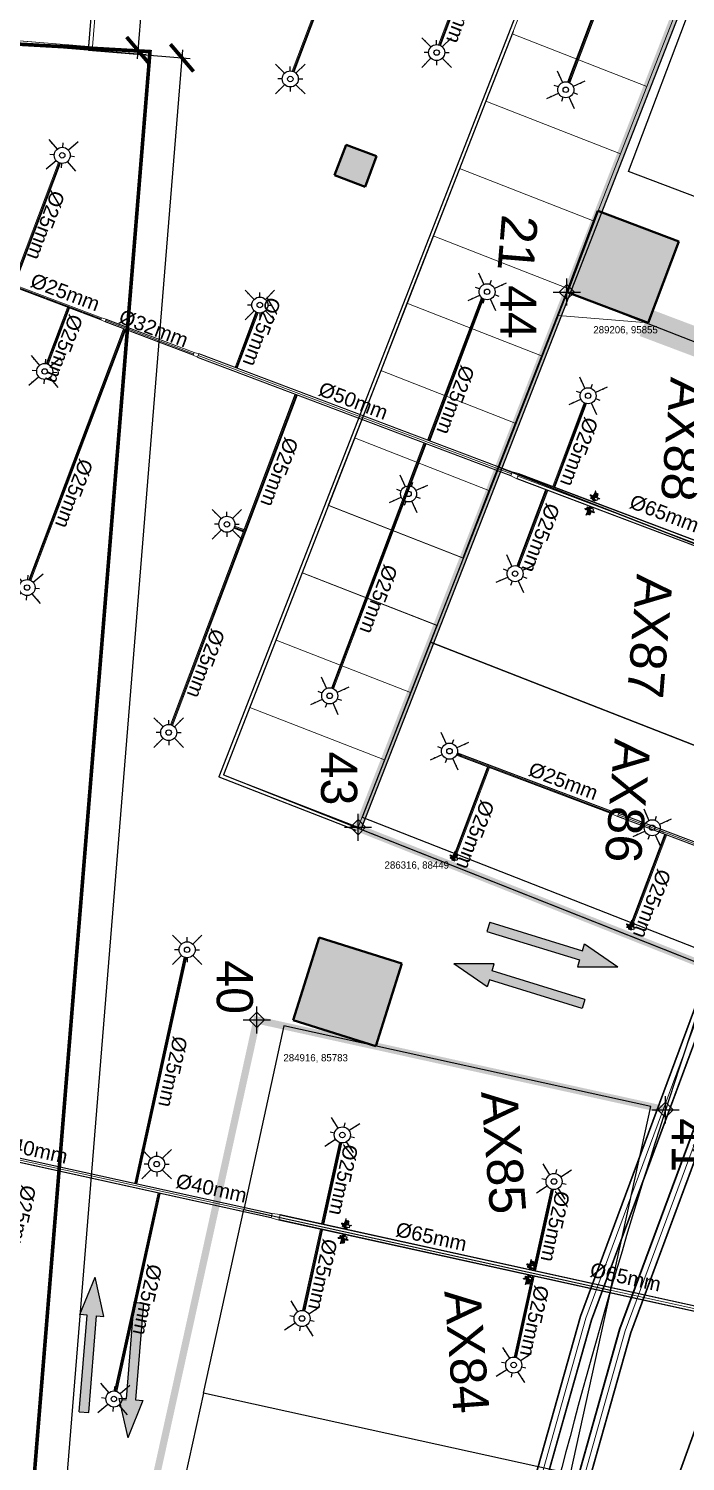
# Model space of a CAD drawing. Header units: inches. Extents: x 257070 to 799932, y -17980 to 269260.
# Drawn here: x 281757 to 290847, y 79677 to 99499 of the extents above; entities that cross this region are included whole.
import ezdxf

# ---------------------------------------------------------------- set-up
doc = ezdxf.new("R2010")
doc.units = ezdxf.units.IN
doc.header["$MEASUREMENT"] = 0
doc.header["$PDMODE"] = 99
doc.header["$PDSIZE"] = 100
doc.linetypes.add('Basement 1floor plan$0$CENTERX2', pattern=[4, 2.5, -0.5, 0.5, -0.5])
doc.layers.add('0-AES-F-HYDRANT PIPE', color=7, linetype='Continuous', lineweight=15, true_color=0xf57247)
for name, color, linetype in [('0-AES-F-SPRINKLER', 10, 'Continuous'), ('2 wheeler barrier', 170, 'Continuous'), ('basement1_AP$0$A-_ROAD----_E-_-', 2, 'Continuous'), ('DSP_MISCELANEOUS', 252, 'Continuous'), ('DSP_SLAB CO-ORDINATES', 160, 'Continuous'), ('DSP_TEXT', 6, 'Continuous'), ('RETAIL', 40, 'Continuous')]:
    doc.layers.add(name, color=color, linetype=linetype)
for name, color, linetype, lineweight in [('0-AES-F-SPRINKLER PIPE', 10, 'Continuous', 15), ('07--DIM-2', 2, 'Continuous', 25), ('E--CONCRETE-4', 4, 'Continuous', 40), ('E--CONCRETE-SHADE', 253, 'Continuous', 20), ('M--TILING-2', 252, 'Continuous', 18), ('Q--PARKING', 253, 'Continuous', 13)]:
    doc.layers.add(name, color=color, linetype=linetype, lineweight=lineweight)
doc.styles.get("Standard").update_dxf_attribs({"font": 'arial.ttf'})
doc.styles.add('TEXT style 175', font='GOTHIC.TTF')
doc.styles.add('TEXT style 75', font='ARIALN.TTF')
doc.dimstyles.new('75', dxfattribs={"dimscale": 1.5, "dimtxt": 200, "dimasz": 113, "dimexe": 113, "dimexo": 0, "dimgap": 25, "dimtad": 0, "dimdec": 0, "dimrnd": 5, "dimzin": 0, "dimdsep": 46, "dimtxsty": 'TEXT style 75', "dimblk": 'ARCHTICK', "dimcen": 0.09, "dimdle": 113, "dimclrd": 8, "dimclre": 8, "dimclrt": 256, "dimadec": 0, "dimazin": 0, "dimtfac": 1, "dimtdec": 0, "dimtofl": 0, "dimtmove": 1, "dimatfit": 3, "dimldrblk": 'OPEN90', "dimfxl": 0, "dimtolj": 1, "dimtzin": 0, "dimarcsym": 0})
doc.dimstyles.new('ISO-25', dxfattribs={"dimtxt": 2.5, "dimasz": 2.5, "dimexe": 1.25, "dimexo": 0.625, "dimtad": 1, "dimtxsty": 'Standard', "dimcen": 2.5, "dimadec": 0, "dimazin": 0, "dimtfac": 1, "dimtmove": 0, "dimatfit": 3, "dimfxl": 1, "dimarcsym": 0})

# ---------------------------------------------------------------- blocks, each defined once
blk = doc.blocks.new('axa parking')
at = {"layer": 'RETAIL', "color": 8}
blk.add_lwpolyline([(-98837, 1157627), (-96237, 1157627), (-96237, 1162827), (-98837, 1162827)], close=True, dxfattribs=at)
blk = doc.blocks.new('_ArchTick')
at = {"color": 0, "linetype": 'ByBlock', "const_width": 0.15}
blk.add_lwpolyline([(-0.5, -0.5), (0.5, 0.5)], dxfattribs=at)
blk = doc.blocks.new('*D342')
at = {"layer": '07--DIM-2', "color": 251, "lineweight": -2, "ltscale": 1000, "transparency": 16777216}
for p, q in [((283530, 114223), (284601, 114136)), ((284498, 114257), (283944, 107444)), ((283264, 99082), (283818, 105896)), ((282314, 99273), (283385, 99185))]:
    blk.add_line(p, q, dxfattribs=at)
at = {"layer": 'DEFPOINTS', "color": 0, "ltscale": 1000, "transparency": 16777216}
for p in [(283530, 114223, 0), (282314, 99273, 0), (283273, 99195)]:
    blk.add_point(p, dxfattribs=at)
at = {"layer": '07--DIM-2', "color": 251, "lineweight": -2, "ltscale": 1000, "transparency": 16777216, "xscale": 350, "yscale": 350, "zscale": 350}
for p, rotation in [((284489, 114145), 85.35068938161946), ((283273, 99195), 265.3506893816195)]:
    blk.add_blockref('_ArchTick', p, dxfattribs=dict(at, rotation=rotation))
at = {"layer": '07--DIM-2', "ltscale": 1000, "transparency": 16777216, "insert": (283881, 106670), "char_height": 500, "attachment_point": 5, "rotation": 265, "style": 'TEXT style 75'}
blk.add_mtext('\\A1;15000', dxfattribs=at)
blk = doc.blocks.new('_Open90')
at = {"color": 0, "linetype": 'ByBlock', "lineweight": -2}
for p, q in [((0, 0), (-1, 0)), ((-0.5, 0.5), (0, 0)), ((0, 0), (-0.5, -0.5))]:
    blk.add_line(p, q, dxfattribs=at)
blk = doc.blocks.new('*D343')
at = {"layer": '07--DIM-2', "color": 251, "lineweight": -2, "ltscale": 1000, "transparency": 16777216}
for p, q in [((283888, 99208), (281715, 72478)), ((282585, 99200), (283992, 99086)), ((279412, 44162), (281586, 70892)), ((278127, 44380), (279534, 44266))]:
    blk.add_line(p, q, dxfattribs=at)
at = {"layer": 'DEFPOINTS', "color": 0, "ltscale": 1000, "transparency": 16777216}
for p in [(282585, 99200, 0), (278127, 44380, 0), (279421, 44275)]:
    blk.add_point(p, dxfattribs=at)
at = {"layer": '07--DIM-2', "color": 251, "lineweight": -2, "ltscale": 1000, "transparency": 16777216, "xscale": 350, "yscale": 350, "zscale": 350}
for p, rotation in [((283879, 99095), 85.35068938161922), ((279421, 44275), 265.3506893816192)]:
    blk.add_blockref('_ArchTick', p, dxfattribs=dict(at, rotation=rotation))
at = {"layer": '07--DIM-2', "ltscale": 1000, "transparency": 16777216, "insert": (281650, 71685), "char_height": 500, "attachment_point": 5, "rotation": 265, "style": 'TEXT style 75'}
blk.add_mtext('\\A1;55000', dxfattribs=at)
blk = doc.blocks.new('*U156')
at = {"layer": 'DSP_SLAB CO-ORDINATES', "color": 206}
for p, q in [((0, -188), (0, 188)), ((-188, 0), (188, 0))]:
    blk.add_line(p, q, dxfattribs=at)
at = {"layer": 'DSP_SLAB CO-ORDINATES', "color": 206, "ltscale": 3.5}
blk.add_lwpolyline([(-105, 0), (0, 106), (105, 0), (0, -105), (-105, 0)], dxfattribs=at)
at = {"layer": 'DEFPOINTS', "style": 'TEXT style 175'}
blk.add_attdef('CORDINATE', (367, -572), '', height=100, dxfattribs=at)
at = {"layer": 'DSP_SLAB CO-ORDINATES', "color": 214, "style": 'TEXT style 175'}
blk.add_attdef('NO.', (-556, 826), '', height=500, rotation=270, dxfattribs=at)
blk = doc.blocks.new('*U157')
at = {"layer": 'DSP_SLAB CO-ORDINATES', "color": 206}
for p, q in [((0, -188), (0, 188)), ((-188, 0), (188, 0))]:
    blk.add_line(p, q, dxfattribs=at)
at = {"layer": 'DSP_SLAB CO-ORDINATES', "color": 206, "ltscale": 3.5}
blk.add_lwpolyline([(-105, 0), (0, 106), (105, 0), (0, -105), (-105, 0)], dxfattribs=at)
at = {"layer": 'DEFPOINTS', "style": 'TEXT style 175'}
blk.add_attdef('CORDINATE', (367, -572), '', height=100, dxfattribs=at)
at = {"layer": 'DSP_SLAB CO-ORDINATES', "color": 214, "style": 'TEXT style 175'}
blk.add_attdef('NO.', (86, -118), '', height=500, rotation=270, dxfattribs=at)
blk = doc.blocks.new('*U36')
at = {"layer": 'DSP_SLAB CO-ORDINATES', "color": 206}
for p, q in [((0, -188), (0, 188)), ((-188, 0), (188, 0))]:
    blk.add_line(p, q, dxfattribs=at)
at = {"layer": 'DSP_SLAB CO-ORDINATES', "color": 206, "ltscale": 3.5}
blk.add_lwpolyline([(-105, 0), (0, 106), (105, 0), (0, -105), (-105, 0)], dxfattribs=at)
at = {"layer": 'DEFPOINTS', "style": 'TEXT style 175'}
blk.add_attdef('CORDINATE', (367, -572), '', height=100, dxfattribs=at)
at = {"layer": 'DSP_SLAB CO-ORDINATES', "color": 214, "style": 'TEXT style 175'}
blk.add_attdef('NO.', (-512, 1047), '', height=500, rotation=270, dxfattribs=at)
blk = doc.blocks.new('*U37')
at = {"layer": 'DSP_SLAB CO-ORDINATES', "color": 206}
for p, q in [((0, -188), (0, 188)), ((-188, 0), (188, 0))]:
    blk.add_line(p, q, dxfattribs=at)
at = {"layer": 'DSP_SLAB CO-ORDINATES', "color": 206, "ltscale": 3.5}
blk.add_lwpolyline([(-105, 0), (0, 106), (105, 0), (0, -105), (-105, 0)], dxfattribs=at)
at = {"layer": 'DEFPOINTS', "style": 'TEXT style 175'}
blk.add_attdef('CORDINATE', (367, -572), '', height=100, dxfattribs=at)
at = {"layer": 'DSP_SLAB CO-ORDINATES', "color": 214, "style": 'TEXT style 175'}
blk.add_attdef('NO.', (-920, 96), '', height=500, rotation=270, dxfattribs=at)
blk = doc.blocks.new('basement1_AP$0$AR-DIR-A')
h = blk.add_hatch()
h.set_pattern_fill('ANSI31', color=8)
h.paths.add_polyline_path([(158, -458), (26, -458), (26, -1800), (-74, -1800), (92, -2335), (258, -1800), (158, -1800)])
at = {"layer": 'DSP_MISCELANEOUS', "color": 8}
for p, q in [((158, -458), (26, -458)), ((26, -458), (26, -1800)), ((158, -458), (158, -1800)), ((26, -1800), (-74, -1800)), ((-74, -1800), (92, -2335)), ((258, -1800), (92, -2335)), ((158, -1800), (258, -1800))]:
    blk.add_line(p, q, dxfattribs=at)
blk = doc.blocks.new('A$C3CA070F1')
at = {"layer": '0-AES-F-SPRINKLER'}
h = blk.add_hatch(dxfattribs=at)
h.set_pattern_fill('ANSI31', color=3, scale=0.196883, angle=-34.2335, style=0)
h.set_pattern_definition([(100.766483, (49937.1607, 174049.7081), (1.474466316, 0.280375668), [])])
edge = h.paths.add_edge_path()
edge.add_line((-1, 85), (-1, 84))
edge.add_line((-1, 84), (-6, 84))
edge.add_ellipse((-7, 82), major_axis=(-1.42, -0.27), ratio=1, start_angle=257, end_angle=315)
edge.add_line((-8, 83), (-15, 72))
edge.add_ellipse((-12, 70), major_axis=(-4.25, -0.81), ratio=1, start_angle=-45, end_angle=45)
edge.add_line((-14, 66), (14, 47))
edge.add_line((14, 47), (13, 46))
edge.add_line((13, 46), (-15, 65))
edge.add_ellipse((-12, 70), major_axis=(-5.52, -1.05), ratio=1, start_angle=-45, end_angle=45, ccw=False)
edge.add_line((-16, 73), (-9, 84))
edge.add_ellipse((-7, 82), major_axis=(-2.69, -0.51), ratio=1, start_angle=257, end_angle=315, ccw=False)
edge.add_line((-6, 85), (-1, 85))
h = blk.add_hatch(dxfattribs=at)
h.set_pattern_fill('ANSI31', color=3, scale=0.196883, angle=-124.2335, style=0)
h.set_pattern_definition([(190.766483, (49937.1607, 174049.7081), (-0.280375668, 1.474466316), [])])
edge = h.paths.add_edge_path()
edge.add_line((-1, 54), (7, 48))
edge.add_line((7, 48), (8, 49))
edge.add_line((8, 49), (0, 55))
edge.add_ellipse((-2, 52), major_axis=(-0.69, 3.63), ratio=1, start_angle=315, end_angle=405)
edge.add_line((-6, 54), (-14, 41))
edge.add_ellipse((-11, 39), major_axis=(-0.69, 3.63), ratio=1, start_angle=45, end_angle=135)
edge.add_line((-13, 36), (-9, 33))
edge.add_ellipse((-10, 32), major_axis=(-0.27, 1.42), ratio=1, start_angle=225, end_angle=315, ccw=False)
edge.add_line((-9, 31), (-10, 30))
edge.add_line((-10, 30), (-8, 29))
edge.add_line((-8, 29), (-7, 30))
edge.add_ellipse((-10, 32), major_axis=(-3.3, -0.63), ratio=1, start_angle=135, end_angle=225)
edge.add_line((-8, 35), (-12, 38))
edge.add_ellipse((-11, 39), major_axis=(-1.75, -0.33), ratio=1, start_angle=-45, end_angle=45, ccw=False)
edge.add_line((-13, 40), (-4, 53))
edge.add_ellipse((-2, 52), major_axis=(-1.75, -0.33), ratio=1, start_angle=225, end_angle=315, ccw=False)
at = {"layer": '0-AES-F-SPRINKLER', "color": 3}
for p, q in [((-98, 39), (-97, 43)), ((-98, 38), (-98, 39)), ((-98, 39), (-98, 39)), ((-98, 39), (-98, 39)), ((-98, 37), (-98, 38)), ((-98, 38), (-98, 38)), ((-98, 38), (-98, 38)), ((-98, 38), (-98, 38)), ((-98, 38), (-98, 38)), ((-98, 38), (-98, 38)), ((-98, 38), (-98, 38)), ((-98, 38), (-98, 38)), ((-98, 38), (-98, 38)), ((-98, 38), (-98, 38)), ((-96, 37), (-98, 37)), ((-98, 37), (-98, 37)), ((-98, 37), (-98, 37)), ((-98, 37), (-98, 37)), ((-98, 37), (-98, 37)), ((-98, 37), (-98, 37)), ((-98, 37), (-98, 37)), ((-98, 37), (-98, 37)), ((-98, 37), (-98, 37)), ((-98, 37), (-98, 37)), ((-98, 37), (-98, 37)), ((-98, 37), (-98, 37)), ((-98, 37), (-98, 37)), ((-98, 37), (-98, 37)), ((-98, 37), (-98, 37)), ((-98, 37), (-98, 37)), ((-98, 37), (-98, 37)), ((-97, 37), (-98, 37)), ((-98, 37), (-98, 37)), ((-98, 37), (-98, 37)), ((-98, 37), (-98, 37)), ((-98, 37), (-98, 37)), ((-98, 37), (-98, 37)), ((-98, 37), (-98, 37)), ((-98, 37), (-98, 37)), ((-98, 37), (-98, 37)), ((-98, 37), (-98, 37)), ((-98, 37), (-98, 37)), ((-98, 37), (-98, 37)), ((-98, 37), (-98, 37)), ((-98, 37), (-98, 37)), ((-97, 45), (-79, 71)), ((-96, 40), (-97, 40)), ((-97, 40), (-97, 40)), ((-97, 40), (-97, 40)), ((-97, 40), (-97, 39)), ((-97, 39), (-97, 39)), ((-97, 39), (-97, 39)), ((-97, 39), (-97, 39)), ((-97, 39), (-97, 39)), ((-97, 39), (-97, 39)), ((-97, 39), (-97, 39)), ((-97, 39), (-97, 39)), ((-97, 39), (-97, 38)), ((-97, 38), (-97, 38)), ((-97, 38), (-97, 38)), ((-97, 38), (-97, 38)), ((-97, 38), (-97, 38)), ((-97, 38), (-97, 38)), ((-97, 38), (-97, 38)), ((-97, 38), (-97, 38)), ((-97, 38), (-97, 38)), ((-97, 38), (-97, 38)), ((-97, 38), (-97, 38)), ((-97, 38), (-97, 37)), ((-97, 37), (-97, 37)), ((-97, 37), (-97, 37)), ((-97, 37), (-97, 37)), ((-95, 46), (-96, 42)), ((-96, 42), (-96, 42)), ((-96, 42), (-96, 41)), ((-96, 41), (-96, 41)), ((-96, 41), (-96, 41)), ((-96, 41), (-96, 41)), ((-96, 41), (-96, 41)), ((-96, 41), (-96, 41)), ((-96, 41), (-96, 41)), ((-96, 41), (-96, 41)), ((-96, 41), (-96, 41)), ((-96, 41), (-96, 40)), ((-96, 40), (-96, 40)), ((-96, 40), (-96, 40)), ((-96, 40), (-96, 40)), ((-96, 40), (-96, 40)), ((-95, 37), (-96, 37)), ((-96, 37), (-96, 37)), ((-96, 37), (-96, 37)), ((-96, 37), (-96, 37)), ((-96, 37), (-96, 37)), ((-94, 38), (-95, 38)), ((-95, 38), (-95, 38)), ((-95, 38), (-95, 38)), ((-95, 38), (-95, 38)), ((-95, 38), (-95, 38)), ((-95, 38), (-95, 38)), ((-95, 38), (-95, 38)), ((-95, 38), (-95, 38)), ((-95, 38), (-95, 38)), ((-95, 38), (-95, 37)), ((-95, 37), (-95, 37)), ((-95, 37), (-95, 37)), ((-95, 37), (-95, 37)), ((-95, 37), (-95, 37)), ((-95, 37), (-95, 37)), ((-95, 37), (-95, 37)), ((-95, 37), (-95, 37)), ((-95, 37), (-95, 37)), ((-95, 37), (-95, 37)), ((-95, 37), (-95, 37)), ((-95, 37), (-95, 37)), ((-95, 37), (-95, 37)), ((-95, 37), (-95, 37)), ((-95, 37), (-95, 37)), ((-95, 37), (-95, 37)), ((-95, 37), (-95, 37)), ((-94, 88), (-93, 90)), ((-72, 73), (-94, 88)), ((-94, 43), (-94, 48)), ((-93, 43), (-94, 43)), ((-94, 43), (-94, 43)), ((-94, 43), (-94, 43)), ((-94, 43), (-94, 43)), ((-94, 43), (-94, 43)), ((-94, 43), (-94, 41)), ((-94, 43), (-94, 43)), ((-94, 43), (-94, 43)), ((-94, 43), (-94, 43)), ((-94, 43), (-94, 43)), ((-94, 43), (-94, 43)), ((-94, 43), (-94, 43)), ((-94, 43), (-94, 43)), ((-94, 43), (-94, 43)), ((-94, 43), (-94, 43)), ((-94, 43), (-94, 43)), ((-94, 43), (-94, 43)), ((-94, 41), (-94, 41)), ((-94, 41), (-94, 41)), ((-94, 41), (-94, 41)), ((-94, 41), (-94, 41)), ((-94, 41), (-94, 41)), ((-94, 41), (-94, 41)), ((-94, 41), (-94, 41)), ((-94, 41), (-94, 40)), ((-94, 40), (-94, 40)), ((-94, 40), (-94, 40)), ((-94, 40), (-94, 40)), ((-94, 40), (-94, 40)), ((-94, 40), (-94, 40)), ((-94, 40), (-94, 40)), ((-94, 40), (-94, 40)), ((-94, 40), (-94, 39)), ((-94, 39), (-94, 39)), ((-94, 39), (-94, 39)), ((-94, 39), (-94, 39)), ((-94, 39), (-94, 39)), ((-94, 39), (-94, 39)), ((-94, 39), (-94, 39)), ((-94, 39), (-94, 39)), ((-94, 39), (-94, 38)), ((-93, 90), (-59, 67)), ((-93, 47), (-93, 49)), ((-91, 47), (-93, 43)), ((-93, 46), (-93, 47)), ((-92, 46), (-93, 46)), ((-93, 46), (-93, 46)), ((-93, 46), (-93, 46)), ((-93, 46), (-93, 46)), ((-93, 46), (-93, 46)), ((-93, 46), (-93, 46)), ((-93, 46), (-93, 46)), ((-93, 46), (-93, 46)), ((-93, 46), (-93, 46)), ((-93, 46), (-93, 46)), ((-93, 46), (-93, 46)), ((-93, 46), (-93, 46)), ((-93, 46), (-93, 46)), ((-93, 46), (-93, 46)), ((-93, 46), (-93, 46)), ((-93, 46), (-93, 46)), ((-93, 46), (-93, 46)), ((-93, 46), (-93, 46)), ((-93, 46), (-93, 46)), ((-93, 46), (-93, 46)), ((-91, 42), (-93, 43)), ((-93, 43), (-93, 43)), ((-93, 43), (-93, 43)), ((-93, 43), (-93, 43)), ((-93, 43), (-93, 43)), ((-93, 43), (-93, 43)), ((-93, 43), (-93, 43)), ((-93, 43), (-93, 43)), ((-93, 43), (-93, 43)), ((-93, 43), (-93, 43)), ((-93, 43), (-93, 43)), ((-93, 43), (-93, 43)), ((-93, 43), (-93, 43)), ((-93, 43), (-93, 43)), ((-93, 43), (-93, 43)), ((-93, 43), (-93, 43)), ((-93, 43), (-93, 43)), ((-93, 43), (-93, 43)), ((-93, 43), (-93, 43)), ((-93, 43), (-93, 43)), ((-93, 43), (-93, 43)), ((-93, 43), (-93, 43)), ((-93, 43), (-93, 43)), ((-85, 66), (-92, 55)), ((-90, 50), (-92, 46)), ((-92, 46), (-92, 46)), ((-92, 46), (-92, 46)), ((-92, 46), (-92, 46)), ((-92, 46), (-92, 46)), ((-92, 46), (-92, 46)), ((-90, 47), (-91, 47)), ((-90, 43), (-91, 42)), ((-91, 42), (-91, 42)), ((-91, 42), (-91, 42)), ((-91, 42), (-91, 42)), ((-91, 42), (-91, 42)), ((-91, 42), (-91, 42)), ((-91, 42), (-91, 42)), ((-91, 42), (-91, 42)), ((-91, 42), (-91, 42)), ((-91, 42), (-91, 42)), ((-91, 42), (-91, 42)), ((-91, 42), (-91, 42)), ((-91, 42), (-91, 42)), ((-91, 42), (-91, 42)), ((-91, 42), (-91, 42)), ((-91, 42), (-91, 42)), ((-88, 57), (-90, 49)), ((-89, 54), (-90, 51)), ((-90, 50), (-90, 50)), ((-88, 47), (-90, 43)), ((-90, 47), (-88, 47)), ((-90, 43), (-90, 43)), ((-90, 43), (-90, 43)), ((-90, 43), (-90, 43)), ((-89, 55), (-89, 55)), ((-88, 46), (-88, 47)), ((-87, 59), (-87, 59)), ((-87, 59), (-87, 59)), ((-86, 57), (-87, 49)), ((-87, 49), (-83, 28)), ((-85, 58), (-85, 58)), ((-77, 43), (-85, 49)), ((-83, 28), (-60, 9)), ((-77, 70), (-82, 63)), ((-80, 66), (-82, 67)), ((-45, 31), (-81, -23)), ((-78, 63), (-80, 65)), ((-79, 71), (-77, 70)), ((-71, 26), (-79, 31)), ((-57, 13), (-79, 28)), ((-70, 64), (-78, 63)), ((-78, -29), (-40, 27)), ((-69, 55), (-75, 59)), ((-66, 54), (-74, 42)), ((-74, 42), (-71, 26)), ((-73, 44), (-71, 43)), ((-69, 47), (-72, 43)), ((-71, 43), (-70, 43)), ((-71, 26), (-55, 15)), ((-70, 43), (-66, 49)), ((-66, 50), (-68, 52)), ((-61, 65), (-67, 69)), ((-62, 66), (-67, 65)), ((-50, 57), (-66, 54)), ((-66, 49), (-66, 50)), ((-47, 28), (-63, 40)), ((-59, 67), (-61, 65)), ((-57, 67), (-60, 66)), ((-60, 44), (-42, 32)), ((-50, 57), (-58, 62)), ((-19, 46), (-57, 67)), ((-17, 37), (-55, 63)), ((-29, 42), (-50, 57)), ((-13, 9), (-45, 31)), ((-36, 42), (-44, 30)), ((-43, 33), (-35, 46)), ((-39, -30), (-13, 9)), ((-37, 25), (-28, 38)), ((-35, 41), (-36, 42)), ((-32, 32), (-35, 39)), ((-30, 52), (-16, 73)), ((-29, 20), (-17, 37)), ((-28, 38), (-26, 40)), ((-21, 32), (-28, 37)), ((-23, 16), (-12, 33)), ((-1, 26), (-23, -9)), ((-22, 15), (-12, 31)), ((-9, 32), (-21, 14)), ((2, 24), (-20, -11)), ((-20, -8), (-1, 22)), ((-17, 37), (-19, 46)), ((-19, 13), (-10, 29)), ((-7, 30), (-18, 12)), ((-17, 37), (-17, 37)), ((4, 22), (-17, -13)), ((-17, -10), (1, 20)), ((-16, 73), (-9, 84)), ((-16, 11), (-7, 27)), ((-8, 83), (-15, 72)), ((13, 46), (-15, 65)), ((-4, 28), (-15, 10)), ((-1, 84), (-14, 66)), ((-14, 66), (14, 47)), ((-6, 54), (-14, 41)), ((-12, 33), (-14, 33)), ((-14, -15), (7, 20)), ((-14, -12), (4, 18)), ((-13, 40), (-4, 53)), ((-13, 36), (-9, 33)), ((-13, 9), (-4, 24)), ((-2, 34), (-12, 41)), ((-8, 35), (-12, 38)), ((-12, 31), (-12, 33)), ((-9, 32), (-12, 31)), ((7, 16), (-11, -13)), ((-10, 29), (-9, 32)), ((-9, 31), (-10, 30)), ((-7, 30), (-10, 29)), ((-10, 30), (-8, 29)), ((9, 17), (-10, -14)), ((-9, -13), (9, 13)), ((-8, 29), (-7, 30)), ((8, 49), (-7, 27)), ((-7, 27), (-7, 30)), ((-4, 28), (-7, 27)), ((-6, 85), (-1, 85)), ((-1, 84), (-6, 84)), ((5, 44), (-5, 51)), ((-4, 24), (-4, 28)), ((-1, 26), (-4, 24)), ((-1, 85), (-1, 84)), ((-1, 54), (7, 48)), ((13, 46), (-1, 25)), ((-1, 22), (-1, 26)), ((2, 24), (-1, 22)), ((8, 49), (0, 55)), ((1, 20), (2, 24)), ((4, 22), (1, 20)), ((4, 18), (4, 22)), ((7, 20), (4, 18)), ((7, 48), (8, 49)), ((7, 16), (7, 20)), ((9, 17), (7, 16)), ((9, 15), (9, 17)), ((14, 47), (13, 46)), ((-82, -25), (-80, -30)), ((-80, -30), (-78, -29)), ((-66, -11), (-39, -30)), ((-23, -7), (-23, -9)), ((-23, -9), (-20, -8)), ((-20, -8), (-20, -11)), ((-20, -11), (-17, -10)), ((-17, -10), (-17, -13)), ((-17, -13), (-14, -12)), ((-14, -12), (-14, -15)), ((-14, -15), (-11, -13)), ((-11, -13), (-11, -14)), ((-11, -14), (-11, -14))]:
    blk.add_line(p, q, dxfattribs=at)
for centre, major_axis, start_param, end_param in [((-95, 43), (-0.41, 2.13), 0.784914, 1.034983), ((-95, 43), (-2.74, -0.52), -0.560204, -0.324923), ((-93, 46), (-0.51, 2.68), 0.787914, 1.247507), ((-93, 48), (-1.75, -0.33), -0.775969, -0.160442), ((-91, 54), (-0.29, 1.52), 0.785398, 2.356194), ((-92, 49), (-0.33, 1.74), 0.791774, 1.412986), ((-89, 55), (-0.103, 0.54), 0.916881, 1.969618), ((-93, 51), (-3.09, -0.59), 2.526084, 2.789089), ((-95, 50), (-5.72, -1.09), 2.374727, 2.798549), ((-91, 55), (-0.33, 1.74), 4.197625, 4.773282), ((-84, 57), (-3.79, -0.72), -0.784768, -0.363877), ((-93, 50), (-5.72, -1.09), 2.377207, 2.798549), ((-80, 54), (-1.57, 8.26), 0.010205, 0.785398), ((-84, 56), (-0.35, 1.85), 0.785501, 1.132999), ((-83, 65), (-1.52, -0.29), 3.926991, 5.497787), ((-80, 54), (-5.9, -1.12), 4.155645, 5.497787), ((-80, 54), (-8.26, -1.57), 4.155621, 4.722594), ((-75, 68), (-8.26, -1.57), 1.014052, 3.151797), ((-75, 63), (-2.79, -0.53), -0.113999, 0.093951), ((-75, 68), (-1.12, 5.9), 2.584882, 5.497787), ((-75, 46), (-0.53, 2.79), 2.356194, 3.926991), ((-75, 68), (-1.57, 8.26), 4.722594, 5.497787), ((-70, 53), (-2.79, -0.53), 2.356194, 3.926991), ((-65, 44), (-3.72, -0.71), -0.403281, 1.321745), ((-65, 44), (-0.71, 3.72), 4.96144, 6.686466), ((-65, 37), (-0.56, 2.96), 5.497794, 6.034125), ((-59, 47), (-2.96, -0.56), 0.24906, 0.785391), ((-60, 60), (-2.83, -0.54), 3.926991, 4.712389), ((-33, 40), (-0.45, 2.36), 0.803442, 1.867502), ((-30, 39), (-2.79, -0.53), 2.356194, 3.926991), ((-24, 39), (-0.53, 2.79), 5.497787, 7.068583), ((-12, 70), (-5.52, -1.05), -0.785398, 0.785398), ((-15, 35), (-0.54, 2.83), 0.785398, 3.403392), ((-12, 70), (-4.25, -0.81), -0.785398, 0.785398), ((-11, 39), (-0.69, 3.63), 0.785398, 2.356194), ((-11, 39), (-1.75, -0.33), -0.785398, 0.785398), ((-7, 82), (-2.69, -0.51), 4.485496, 5.497787), ((-10, 32), (-0.27, 1.42), 3.926991, 5.497787), ((-7, 82), (-1.42, -0.27), 4.485496, 5.497787), ((-10, 32), (-3.3, -0.63), 2.356194, 3.926991), ((-2, 52), (-0.69, 3.63), 5.497787, 7.068583), ((-2, 52), (-1.75, -0.33), 3.926991, 5.497787), ((6, 14), (-0.54, 2.83), 3.926991, 4.712389), ((-79, -24), (-0.51, 2.69), 0.785398, 1.797689), ((-11, -11), (-2.83, -0.54), 1.570796, 2.356194)]:
    blk.add_ellipse(centre, major_axis=major_axis, ratio=1, start_param=start_param, end_param=end_param, dxfattribs=at)
at = {"layer": '0-AES-F-SPRINKLER', "color": 3, "extrusion": (0, 0, -1)}
for centre, major_axis, start_param, end_param in [((-86, 47), (-0.53, 2.79), -0.113999, 0.785398), ((-77, 34), (-0.54, 2.83), 3.926991, 4.712389)]:
    blk.add_ellipse(centre, major_axis=major_axis, ratio=1, start_param=start_param, end_param=end_param, dxfattribs=at)
blk = doc.blocks.new('*U603')
at = {"layer": '0-AES-F-SPRINKLER'}
for p, q in [((171562, 56699), (171500, 56699)), ((171672, 56809), (171672, 56871)), ((171783, 56699), (171845, 56699)), ((171672, 56588), (171672, 56526))]:
    blk.add_line(p, q, dxfattribs=at)
for radius in [111, 37.8]:
    blk.add_circle((171672, 56699), radius, dxfattribs=at)
at = {"layer": '0-AES-F-SPRINKLER PIPE'}
for points, override in [([(171468, 56903), (171594, 56777)], {"dimasz": 70, "dimtad": 0, "dimfxl": 13, "dimarcsym": 1}), ([(171877, 56903), (171751, 56777)], {"dimasz": 70, "dimtad": 0, "dimfxl": 13, "dimarcsym": 1}), ([(171468, 56494), (171594, 56620)], {"dimasz": 70, "dimtad": 0, "dimfxl": 13, "dimarcsym": 1}), ([(171877, 56494), (171751, 56620)], {"dimasz": 70, "dimgap": 0.625, "dimtad": 0, "dimfxl": 13, "dimarcsym": 1})]:
    blk.add_leader(points, dimstyle='ISO-25', override=override, dxfattribs=at)

msp = doc.modelspace()

# ---------------------------------------------------------------- hatches: boundary and pattern name
at = {"layer": 'E--CONCRETE-SHADE', "ltscale": 3.5}
h = msp.add_hatch(color=8, dxfattribs=at)
h.dxf.hatch_style = 1
h.paths.add_polyline_path([(286572.4, 97733.3), (286151.4, 97892.3), (285992.4, 97471.4), (286413.3, 97312.3)])
h = msp.add_hatch(color=8, dxfattribs=at)
h.dxf.hatch_style = 1
h.paths.add_polyline_path([(286572.4, 97733.3), (286151.4, 97892.3), (285992.4, 97471.4), (286413.3, 97312.3)])
h = msp.add_hatch(color=8, dxfattribs=at)
h.dxf.hatch_style = 1
h.paths.add_polyline_path([(290756.3, 96552.1), (289633.7, 96976.3), (289209.6, 95853.7), (290332.2, 95429.6)])
h = msp.add_hatch(color=8, dxfattribs=at)
h.dxf.hatch_style = 1
h.paths.add_polyline_path([(290756.3, 96552.1), (289633.7, 96976.3), (289209.6, 95853.7), (290332.2, 95429.6)])
h = msp.add_hatch(color=8, dxfattribs=at)
h.dxf.hatch_style = 1
h.paths.add_polyline_path([(286921.9, 86564.2), (285777.4, 86924.9), (285416.7, 85780.4), (286561.2, 85419.7)])
h = msp.add_hatch(color=8, dxfattribs=at)
h.dxf.hatch_style = 1
h.paths.add_polyline_path([(286921.9, 86564.2), (285777.4, 86924.9), (285416.7, 85780.4), (286561.2, 85419.7)])

# ---------------------------------------------------------------- linework, layer by layer
at = {"layer": '0-AES-F-HYDRANT PIPE', "ltscale": 1000, "elevation": 0}
for points in [[(298474.8, 199091.3), (306082.6, 191486.8), (303512.8, 186730.5), (302852.1, 184698.5), (302191.5, 181819.4), (300748.2, 172185.6), (299641.8, 165300.8), (300682.5, 157304.2), (304419, 129960.9), (302044.5, 112291.6), (301106, 108147.5), (288903.2, 74373.6), (287630.1, 71147.7, 0.1716515), (287628.9, 71114.4), (293643.8, 51948.2), (294087.2, 50373.3), (301929.2, 34976.8), (313375.2, 25165.4), (316595.3, 29006.3)], [(298479.3, 199101), (306095, 191488.6), (303522, 186726.5), (302861.8, 184695.8), (302201.3, 181817.5), (300758.2, 172184), (299652, 165300.6), (300692.4, 157305.6), (304429.1, 129960.9), (302054.4, 112289.8), (301115.7, 108144.7), (288912.6, 74370.1), (287639.4, 71144, 0.1716515), (287638.5, 71117.4), (293653.4, 51951), (294096.6, 50377), (301937.2, 34983.1), (313374, 25179.6), (316587.7, 29012.7)]]:
    msp.add_lwpolyline(points, format="xyb", dxfattribs=at)
at = {"layer": '0-AES-F-SPRINKLER PIPE', "ltscale": 1000, "elevation": 0}
for points in [[(289126.3, 192085.8), (288892.4, 189012.2), (299939.2, 183952.1), (296721.1, 166590), (300367.4, 141377.4), (302186.3, 130501.8), (300655.7, 116050.1), (295462.4, 98048.7), (289389.9, 81684.3), (287942.3, 76540.8), (287213.4, 74309), (286528.6, 71911.2), (293470.3, 49877.4), (301142.3, 34501.9), (313279.8, 24504.4)], [(289136.3, 192085), (288902.9, 189018.4), (299950.5, 183957.9), (296731.2, 166589.8), (300377.3, 141379), (302196.4, 130502.1), (300665.5, 116048.2), (295471.9, 98045.6), (289399.4, 81681.2), (287951.9, 76537.9), (287222.9, 74306.1), (286539, 71911.3), (293479.6, 49881.2), (301150.3, 34508.3), (313286.2, 24512.2)], [(289211, 192079.3), (288981.7, 189064.8), (300034.9, 184001.7), (296807.2, 166588.3), (300451.4, 141390.5), (302272.1, 130504.4), (300739.4, 116033.7), (295543.2, 98022.1), (289470.8, 81658), (288023.6, 76516.1), (287294.6, 74284.1), (286617.3, 71912.4), (293549.3, 49909.4), (301210.2, 34556), (313333.5, 24570.3)], [(289285.8, 192073.6), (289060.4, 189111.2), (300119.3, 184045.6), (296883.2, 166586.8), (300525.5, 141402.1), (302347.8, 130506.7), (300813.3, 116019.3), (295614.5, 97998.6), (289542.1, 81634.7), (288095.4, 76494.2), (287366.4, 74262.2), (286695.6, 71913.4), (293619.1, 49937.5), (301270.2, 34603.8), (313380.9, 24628.5)], [(289295.8, 192072.9), (289070.9, 189117.4), (300130.5, 184051.4), (296893.4, 166586.6), (300535.4, 141403.6), (302357.8, 130507), (300823.1, 116017.3), (295624, 97995.5), (289551.6, 81631.6), (288105, 76491.3), (287375.9, 74259.2), (286706.1, 71913.6), (293628.4, 49941.3), (301278.2, 34610.2), (313387.2, 24636.3)], [(300529.4, 184003), (297299.7, 166578.5), (300931.6, 141465.4), (302762.3, 130519.1), (301218.2, 115940.1), (296005.1, 97870), (289933.2, 81507.4), (288706.5, 77151)], [(300538.7, 183998.7), (297309.8, 166578.3), (300941.5, 141466.9), (302772.4, 130519.4), (301228, 115938.1), (296014.7, 97866.9), (289942.7, 81504.3), (288711.9, 77133.6)], [(300623.1, 184042.6), (297385.8, 166576.8), (301015.6, 141478.5), (302848.1, 130521.7), (301301.9, 115923.7), (296085.9, 97843.4), (290014.1, 81481), (288795.5, 77151.2)], [(300709.4, 184096.5), (297461.8, 166575.3), (301089.7, 141490.1), (302923.8, 130524), (301375.8, 115909.2), (296157.2, 97819.9), (290085.5, 81457.8), (288873.8, 77152.4)], [(300718.8, 184092.3), (297471.9, 166575.1), (301099.6, 141491.6), (302933.8, 130524.3), (301385.7, 115907.3), (296166.7, 97816.8), (290095, 81454.7), (288879.3, 77135)], [(290735.3, 102780.6), (289216.8, 98760.6)], [(290738.2, 102779.5), (289219.8, 98759.9)], [(290749.8, 102775.1), (289231.7, 98756.1)], [(290761.5, 102770.7), (289243.2, 98751)], [(290764.3, 102769.6), (289245.8, 98749.6)], [(288025.6, 95778), (287279.8, 93803.6)], [(288028, 95775.8), (287282.6, 93802.6)], [(288038.2, 95767.5), (287294.3, 93798.2)], [(288049, 95760.6), (287306, 93793.7)], [(288051.7, 95759.2), (287308.8, 93792.7)], [(282293.6, 95641.2), (281999.9, 94863.6)], [(282296.4, 95640.1), (282002.8, 94862.9)], [(282308.1, 95635.7), (282014.7, 94859.2)], [(282319.8, 95631.3), (282026.2, 94854.1)], [(282322.6, 95630.2), (282028.9, 94852.7)], [(283071.9, 95347.2), (281759.7, 91873.5)], [(283074.7, 95346.1), (281762.7, 91872.8)], [(284034.1, 94983.7), (282816.9, 95443.5)], [(284035.2, 94986.5), (282818, 95446.3)], [(282823.6, 95461.3), (284040.8, 95001.5)], [(284046.5, 95016.4), (282829.3, 95476.2)], [(284047.6, 95019.2), (282830.3, 95479)], [(283086.4, 95341.7), (281774.6, 91869)], [(283098.1, 95337.3), (281786.1, 91864)], [(283100.9, 95336.2), (281788.7, 91862.5)], [(288429.3, 93311.7), (284092.5, 94949.9)], [(288431, 93316.4), (284094.3, 94954.6)], [(288439.9, 93339.8), (284103.1, 94978)], [(288448.7, 93363.2), (284111.9, 95001.3)], [(288450.5, 93367.8), (284113.7, 95006)], [(285448.1, 94444.2), (283719.6, 89868.2)], [(285450.9, 94443.2), (283722.5, 89867.5)], [(285462.6, 94438.7), (283734.5, 89863.7)], [(285474.3, 94434.3), (283745.9, 89858.7)], [(285477.1, 94433.3), (283748.6, 89857.2)], [(289447.6, 94321.4), (289010.9, 93165.2)], [(289450.2, 94320), (289013.7, 93164.2)], [(289461.7, 94314.9), (289025.4, 93159.8)], [(289473.6, 94311.1), (289037.1, 93155.4)], [(289476.6, 94310.4), (289039.9, 93154.3)], [(287228.9, 93765.1), (285948.5, 90375.5)], [(287231.7, 93764.1), (285951.5, 90374.8)], [(287243.4, 93759.6), (285963.4, 90371)], [(287255.1, 93755.2), (285974.9, 90365.9)], [(287257.9, 93754.2), (285977.5, 90364.5)], [(295748.1, 90538), (288515.5, 93270.1)], [(295750.2, 90543.6), (288517.6, 93275.7)], [(295761.7, 90574), (288529.1, 93306.1)], [(295773.2, 90604.4), (288540.5, 93336.5)], [(295775.3, 90610), (288542.7, 93342.1)], [(288912.7, 93120), (288514.6, 92065.9)], [(288915.5, 93118.9), (288517.5, 92065.2)], [(288927.2, 93114.5), (288529.5, 92061.5)], [(288938.9, 93110.1), (288540.9, 92056.4)], [(288941.7, 93109), (288543.6, 92055)], [(287680, 89448.8), (289805.3, 88646)], [(287681.5, 89451.5), (289806.3, 88648.8)], [(287686.5, 89462.9), (289810.7, 88660.5)], [(287690.3, 89474.9), (289815.2, 88672.2)], [(287691, 89477.8), (289816.2, 88675)], [(288107.9, 89287.2), (287619.8, 87994.9)], [(288110.7, 89286.1), (287622.7, 87994.2)], [(288122.4, 89281.7), (287634.7, 87990.4)], [(288134.1, 89277.3), (287646.1, 87985.4)], [(288136.9, 89276.2), (287648.8, 87984)], [(289917, 88620.4), (294386, 86932.2)], [(289924.1, 88639.1), (294393.1, 86950.9)], [(289925.5, 88642.8), (294394.5, 86954.7)], [(289908.5, 88597.9), (294377.6, 86909.8)], [(289909.9, 88601.7), (294379, 86913.5)], [(290563, 88359.8), (290064.3, 87039.7)], [(290565.8, 88358.7), (290067.3, 87039)], [(290577.5, 88354.3), (290079.2, 87035.3)], [(290589.2, 88349.9), (290090.7, 87030.2)], [(290592, 88348.8), (290093.3, 87028.8)], [(283911.7, 86650.7), (283224.5, 83523.5)], [(283914.5, 86649.7), (283227.5, 83522.9)], [(283926.6, 86646.3), (283239.7, 83520.2)], [(283939, 86644.3), (283251.9, 83517.5)], [(283942, 86644), (283254.8, 83516.9)], [(280368.4, 84089.7), (285113.7, 83047)], [(280369.5, 84094.6), (285114.7, 83051.9)], [(280374.8, 84119), (285120.1, 83076.3)], [(280380.2, 84143.4), (285125.5, 83100.7)], [(280381.3, 84148.3), (285126.5, 83105.6)], [(286059.8, 84088.4), (285812.6, 82963.5)], [(286062.7, 84087.4), (285815.5, 82962.9)], [(286074.7, 84084), (285827.8, 82960.2)], [(286087.1, 84082.1), (285840, 82957.5)], [(286090.1, 84081.8), (285842.9, 82956.9)], [(283547.8, 83391.1), (282945.4, 80649.6)], [(283550.7, 83390.4), (282948.4, 80649.3)], [(283562.9, 83387.8), (282960.7, 80647.3)], [(283575.1, 83385.1), (282972.8, 80644)], [(283578.1, 83384.4), (282975.6, 80642.9)], [(288989.9, 83444.6), (288742.7, 82319.7)], [(288992.7, 83443.6), (288745.6, 82319)], [(289004.8, 83440.2), (288757.9, 82316.4)], [(289017.2, 83438.2), (288770.1, 82313.7)], [(289020.2, 83437.9), (288773, 82313)], [(285236.3, 83084), (292342.6, 81522.5)], [(285237.6, 83089.9), (292344.7, 81528.2)], [(285221.1, 83014.7), (292317.2, 81455.4)], [(285222.4, 83020.5), (292319.4, 81461.1)], [(285229.3, 83052.3), (292331, 81491.8)], [(285796.1, 82888.3), (285548.9, 81763.4)], [(285799, 82887.7), (285551.9, 81763.2)], [(285811.2, 82885), (285564.3, 81761.2)], [(285823.4, 82882.3), (285576.3, 81757.8)], [(285826.4, 82881.7), (285579.2, 81756.8)], [(288726.2, 82244.5), (288479, 81119.6)], [(288729.1, 82243.8), (288482, 81119.3)], [(288741.3, 82241.1), (288494.4, 81117.3)], [(288753.5, 82238.5), (288506.4, 81113.9)], [(288756.5, 82237.8), (288509.3, 81112.9)]]:
    msp.add_lwpolyline(points, dxfattribs=at)
at = {"layer": '0-AES-F-SPRINKLER PIPE', "ltscale": 1000}
for points in [[(287350.8, 104068.2), (285402.6, 98910.6)], [(287353.6, 104067.1), (285405.5, 98909.9)], [(287365.3, 104062.7), (285417.5, 98906.1)], [(287377, 104058.3), (285428.9, 98901)], [(287379.8, 104057.2), (285431.6, 98899.6)], [(289002, 103441.8), (287428.5, 99276.3)], [(289004.8, 103440.7), (287431.4, 99275.6)], [(289016.5, 103436.3), (287443.4, 99271.9)], [(289028.1, 103431.9), (287454.8, 99266.8)], [(289031, 103430.8), (287457.5, 99265.4)], [(284903.4, 95577.3), (284613.8, 94810.7)], [(284906.1, 95575.9), (284616.6, 94809.6)], [(284917.5, 95570.8), (284628.3, 94805.2)], [(284929.5, 95567), (284640, 94800.8)], [(284932.4, 95566.3), (284642.8, 94799.7)], [(284597.3, 92587.6), (284728.1, 92538.2)], [(284598.8, 92590.3), (284729.2, 92541)], [(284603.8, 92601.7), (284733.6, 92552.7)], [(284607.6, 92613.7), (284738, 92564.4)], [(284608.3, 92616.6), (284739.1, 92567.2)]]:
    msp.add_lwpolyline(points, dxfattribs=at)
at = {"layer": '0-AES-F-SPRINKLER PIPE', "ltscale": 1000, "elevation": 0}
for points in [[(282168.1, 97647.4), (281536.1, 95974.3, 0.4142136), (281559.7, 95922.1), (282755.5, 95470.4)], [(282170.9, 97646.3), (281538.9, 95973.3, 0.4142136), (281560.8, 95924.9), (282756.6, 95473.2)], [(282182.6, 97641.9), (281550.6, 95968.8, 0.4142136), (281565.2, 95936.6), (282761, 95484.9)], [(282194.3, 97637.5), (281562.3, 95964.4, 0.4142136), (281569.6, 95948.3), (282765.4, 95496.6)], [(282197.1, 97636.4), (281565.1, 95963.4, 0.4142136), (281570.7, 95951.1), (282766.5, 95499.4)]]:
    msp.add_lwpolyline(points, format="xyb", dxfattribs=at)
for points in [[(282766.5, 95499.4), (282755.5, 95470.4), (282816.9, 95443.5), (282830.3, 95479)], [(284111.6, 95000.4), (284094.6, 94955.5), (284034.1, 94983.7), (284047.6, 95019.2)], [(289924.6, 88643.2), (289908.5, 88597.9), (289805.3, 88646), (289816.2, 88675)], [(285126.5, 83105.6), (285113.7, 83047), (285221.1, 83014.7), (285237.6, 83089.9)]]:
    msp.add_lwpolyline(points, close=True, dxfattribs=at)
at = {"layer": '0-AES-F-SPRINKLER PIPE', "ltscale": 1000}
msp.add_lwpolyline([(288450.5, 93367.8), (288429.3, 93311.7), (288515.5, 93270.1), (288542.7, 93342.1)], close=True, dxfattribs=at)
at = {"layer": '2 wheeler barrier', "color": 8, "const_width": 100, "elevation": 0}
for points in [[(291224.4, 86494), (286314.6, 88439.7), (286372.5, 88588), (289209.6, 95853.7), (291404.4, 101491.3), (291436.7, 101588.4), (292525.9, 104893.6), (292706.7, 105494.5), (297786.9, 103964.4)], [(276753.4, 42292.2), (283371.5, 48544.5), (281432.7, 55183.6), (283537.9, 55779.8), (281432.7, 55183.6), (281529.9, 57999.8), (282283.7, 67275.9), (282284.3, 67275.8), (282373.4, 68372.2), (282373.4, 68372.2), (283013.2, 76246.3), (283235.7, 78166.3), (284916.5, 85783.1), (290573.3, 84540)]]:
    msp.add_lwpolyline(points, dxfattribs=at)
at = {"layer": '2 wheeler barrier', "color": 8, "lineweight": 35, "ltscale": 1000, "const_width": 50, "elevation": 0}
msp.add_lwpolyline([(281389.3, 99297.6), (283436.6, 99181.3), (278970.7, 44266.5), (276927.5, 44432.7)], dxfattribs=at)
at = {"layer": 'basement1_AP$0$A-_ROAD----_E-_-', "color": 8, "elevation": 0}
msp.add_lwpolyline([(286359.4, 88422), (291451.4, 101474.3), (291484.1, 101572.6), (292431.6, 104419.7), (292754.8, 105480), (290744.8, 106085), (289494.4, 102236), (284388.8, 89148.8), (286287.1, 88408.2)], dxfattribs=at)
msp.add_lwpolyline([(297480.2, 102636.6, -0.0237236), (292572.7, 90142.1, 0.0386753), (288406.2, 76570.3, 0.0386753)], format="xyb", dxfattribs=at)
at = {"layer": 'DSP_TEXT', "color": 8, "elevation": 0}
for points in [[(283382.8, 99135.5), (282585.4, 99200.4), (283262.8, 107533.2), (283263.3, 107533.2)], [(283382.8, 99135.5), (282585.4, 99200.4), (283262.8, 107533.2), (283263.3, 107533.2)], [(288463.3, 99459.9), (288085.8, 98493.8), (288085.8, 98493.8), (284453.6, 89177.2), (291224.4, 86494)], [(288463.3, 99459.9), (288085.8, 98493.8), (288085.8, 98493.8), (284453.6, 89177.2), (290770.3, 86673.9)]]:
    msp.add_lwpolyline(points, dxfattribs=at)
at = {"layer": 'E--CONCRETE-4', "color": 8, "ltscale": 10}
for p, q in [((286151.4, 97892.3, 0), (285992.4, 97471.4, 0)), ((286151.4, 97892.3, 0), (285992.4, 97471.4, 0)), ((286572.4, 97733.3, 0), (286151.4, 97892.3, 0)), ((286572.4, 97733.3, 0), (286151.4, 97892.3, 0)), ((286413.3, 97312.3, 0), (286572.4, 97733.3, 0)), ((286413.3, 97312.3, 0), (286572.4, 97733.3, 0)), ((285992.4, 97471.4, 0), (286413.3, 97312.3, 0)), ((285992.4, 97471.4, 0), (286413.3, 97312.3, 0)), ((289633.7, 96976.3, 0), (289209.6, 95853.7, 0)), ((289633.7, 96976.3, 0), (289209.6, 95853.7, 0)), ((290756.3, 96552.1, 0), (289633.7, 96976.3, 0)), ((289633.7, 96976.3, 0), (290756.3, 96552.1, 0)), ((290756.3, 96552.1, 0), (289633.7, 96976.3, 0)), ((289633.7, 96976.3, 0), (290756.3, 96552.1, 0)), ((290332.2, 95429.6, 0), (290756.3, 96552.1, 0)), ((290332.2, 95429.6, 0), (290756.3, 96552.1, 0)), ((289209.6, 95853.7, 0), (290332.2, 95429.6, 0)), ((289209.6, 95853.7, 0), (290332.2, 95429.6, 0)), ((285777.4, 86924.9, 0), (285416.7, 85780.4, 0)), ((285777.4, 86924.9, 0), (285416.7, 85780.4, 0)), ((286921.9, 86564.2, 0), (285777.4, 86924.9, 0)), ((286921.9, 86564.2, 0), (285777.4, 86924.9, 0)), ((286561.2, 85419.7, 0), (286921.9, 86564.2, 0)), ((286561.2, 85419.7, 0), (286921.9, 86564.2, 0)), ((285416.7, 85780.4, 0), (286561.2, 85419.7, 0)), ((285416.7, 85780.4, 0), (286561.2, 85419.7, 0))]:
    msp.add_line(p, q, dxfattribs=at)
at = {"layer": 'M--TILING-2', "color": 8, "elevation": 0}
for points in [[(283778.3, 113249.5), (282639.5, 99246.1)], [(281653.9, 112418.9), (283697.3, 112252.8), (282639.5, 99246.1)], [(286362.8, 88430.7), (291451.4, 101474.3), (291484.1, 101572.6), (292431.6, 104419.7), (292754.8, 105480), (290744.8, 106085), (289494.4, 102236), (284388.8, 89148.8), (286287.1, 88408.2)], [(276927.5, 44432.7), (278970.7, 44266.5), (283436.6, 99181.3), (281343.6, 99351.5)], [(282635.4, 99196.3), (280592, 99362.5)], [(282635.4, 99196.3), (280592, 99362.5)], [(290756.3, 96552.1), (290332.2, 95429.6), (289084.5, 95531), (289630.9, 96977.3), (290756.3, 96552.1)], [(290756.3, 96552.1), (289633.7, 96976.3)], [(289209.6, 95853.7), (289202.6, 95856.5)]]:
    msp.add_lwpolyline(points, dxfattribs=at)
at = {"layer": 'M--TILING-2', "color": 8, "linetype": 'Basement 1floor plan$0$CENTERX2', "ltscale": 1000, "const_width": 400, "elevation": 0}
msp.add_lwpolyline([(319215.6, 83592), (319548.3, 86175.4), (320364.2, 91145.7), (308303, 88637.4), (290285.3, 95433.4)], dxfattribs=at)
at = {"layer": 'Q--PARKING', "color": 8, "elevation": 0}
for points in [[(280677.1, 100409), (280596, 99412.3), (282589.4, 99250.2), (282670.5, 100246.9), (281474.4, 100344.2)], [(280677.1, 100409), (280596, 99412.3), (282589.4, 99250.2), (282670.5, 100246.9), (281474.4, 100344.2)], [(288813.7, 100356.5), (288449.7, 99425), (290312.5, 98697.1), (290676.5, 99628.6), (288813.7, 100356.5)], [(288813.7, 100356.5), (288449.7, 99425), (290312.5, 98697.1), (290676.5, 99628.6), (288813.7, 100356.5)], [(288449.7, 99425.1), (288085.8, 98493.7), (289948.6, 97765.8), (290312.6, 98697.2), (288449.7, 99425.1)], [(288449.7, 99425.1), (288085.8, 98493.7), (289948.6, 97765.8), (290312.6, 98697.2), (288449.7, 99425.1)], [(288085.8, 98493.8), (287721.9, 97562.4), (289584.7, 96834.5), (289948.7, 97765.9), (288085.8, 98493.8)], [(288085.8, 98493.8), (287721.9, 97562.4), (289584.7, 96834.5), (289948.7, 97765.9), (288085.8, 98493.8)], [(287721.9, 97562.4), (287358, 96631), (289220.8, 95903.1), (289584.7, 96834.5), (287721.9, 97562.4)], [(287721.9, 97562.4), (287358, 96631), (289220.8, 95903.1), (289584.7, 96834.5), (287721.9, 97562.4)], [(287358, 96631), (286994, 95699.6), (288856.9, 94971.7), (289220.8, 95903.1), (287358, 96631)], [(287358, 96631), (286994, 95699.6), (288856.9, 94971.7), (289220.8, 95903.1), (287358, 96631)], [(286994, 95699.7), (286630.1, 94768.3), (288492.9, 94040.4), (288856.9, 94971.8), (286994, 95699.7)], [(286994, 95699.7), (286630.1, 94768.3), (288492.9, 94040.4), (288856.9, 94971.8), (286994, 95699.7)], [(286630.1, 94768.3), (286266.2, 93836.9), (288129, 93109), (288493, 94040.5), (286630.1, 94768.3)], [(286630.1, 94768.3), (286266.2, 93836.9), (288129, 93109), (288493, 94040.5), (286630.1, 94768.3)], [(286266.2, 93836.9), (285902.2, 92905.5), (287765.1, 92177.6), (288129, 93109), (286266.2, 93836.9)], [(286266.2, 93836.9), (285902.2, 92905.5), (287765.1, 92177.6), (288129, 93109), (286266.2, 93836.9)], [(285909.3, 92902.7), (285545.3, 91971.3), (287408.2, 91243.4), (287772.1, 92174.9), (285909.3, 92902.7)], [(285909.3, 92902.7), (285545.3, 91971.3), (287408.2, 91243.4), (287772.1, 92174.9), (285909.3, 92902.7)], [(285545.4, 91971.4), (285181.4, 91040), (287044.3, 90312.1), (287408.2, 91243.5), (285545.4, 91971.4)], [(285545.4, 91971.4), (285181.4, 91040), (287044.3, 90312.1), (287408.2, 91243.5), (285545.4, 91971.4)], [(285181.5, 91040.1), (284817.5, 90108.6), (286680.4, 89380.8), (287044.3, 90312.2), (285181.5, 91040.1)], [(285181.5, 91040.1), (284817.5, 90108.6), (286680.4, 89380.8), (287044.3, 90312.2), (285181.5, 91040.1)], [(284817.5, 90108.6), (284453.6, 89177.2), (286316.4, 88449.3), (286680.4, 89380.8), (284817.5, 90108.6)], [(284817.5, 90108.6), (284453.6, 89177.2), (286316.4, 88449.3), (286680.4, 89380.8), (284817.5, 90108.6)]]:
    msp.add_lwpolyline(points, close=True, dxfattribs=at)
at = {"layer": 'RETAIL', "color": 8, "elevation": 0}
msp.add_lwpolyline([(290058.4, 97520.6), (290977.5, 99952.7), (295841.7, 98114.3), (294922.6, 95682.2)], close=True, dxfattribs=at)

# ---------------------------------------------------------------- block references
at = {"layer": '0-AES-F-SPRINKLER', "color": 7}
for p, rotation in [((230705.7, 270840.6), 270.0000000058219), ((228679.8, 270474.8), 270.0000000058219), ((108560.3, 106275.7, 0), 339.306433233698), ((239580.1, 273438), 265.3653505018547), ((107470.6, 103480.8, 0), 339.306433233698), ((228258.2, 267346.9), 270.0000000058219), ((239336.9, 270447.9), 265.3653505018547), ((108868.6, 102041.9, 0), 339.306433233698), ((106383.7, 100684.7, 0), 339.306433233698), ((227801.6, 264313.3), 270.0000000058219), ((107858, 99581.1, 0), 339.306433233698), ((239093.8, 267457.8), 265.3653505018547), ((105292, 97890.6, 0), 339.306433233698), ((226996.8, 261432.5), 270.0000000058219), ((106950.5, 97125.4, 0), 339.306433233698), ((109757, 96065.3, 0), 339.306433233698), ((227251.9, 258427), 270.0000000058219), ((267565.5, 264033, 0), 257.6067639451397), ((226830, 255460.8), 270.0000000058219), ((270495.6, 263389.1, 0), 257.6067639451397), ((267007.5, 261493.6, 0), 257.6067639451397), ((269937.6, 260849.7, 0), 257.6067639451397), ((240295.2, 256231.5), 265.3653505018547)]:
    msp.add_blockref('*U603', p, dxfattribs=dict(at, rotation=rotation))
at = {"layer": '0-AES-F-SPRINKLER', "ltscale": 1000, "xscale": -1}
for p, rotation in [((289578.1, 92972, 0), 34.42368119770354), ((287634.7, 87990.4, 0), 34.42368119770354), ((290079.2, 87035.3, 0), 34.42368119900786), ((286143.5, 82902.6, 0), 43.37324692285198), ((288706.9, 82339.3, 0), 43.3732469241563)]:
    msp.add_blockref('A$C3CA070F1', p, dxfattribs=dict(at, rotation=rotation))
at = {"layer": '0-AES-F-SPRINKLER', "ltscale": 1000}
for p, rotation in [((289541.7, 92878.8, 0), 102.8907152306132), ((286122, 82804.9, 0), 111.8402809555003), ((288685.4, 82241.7, 0), 111.840280954196)]:
    msp.add_blockref('A$C3CA070F1', p, dxfattribs=dict(at, rotation=rotation))
at = {"layer": 'DSP_MISCELANEOUS', "color": 8}
for p, rotation in [((287655.3, 87118.5, 0), 72.88335468041979), ((282577.9, 79892.4, 0), 175.3506893816147)]:
    msp.add_blockref('basement1_AP$0$AR-DIR-A', p, dxfattribs=dict(at, rotation=rotation))
at = {"layer": 'DSP_MISCELANEOUS', "color": 8, "xscale": -1}
for p, rotation in [((289846.9, 85782.7, 0), 252.8833546804197), ((283409.1, 82320.8, 0), 355.3506893816146)]:
    msp.add_blockref('basement1_AP$0$AR-DIR-A', p, dxfattribs=dict(at, rotation=rotation))
at = {"layer": 'DSP_SLAB CO-ORDINATES', "color": 8, "ltscale": 3.5}
for name, p, values in [('*U37', (289206.1, 95855.1, 0), {'NO.': '44', 'CORDINATE': '289206, 95855'}), ('*U36', (286316.4, 88449.3, 0), {'NO.': '43', 'CORDINATE': '286316, 88449'}), ('*U156', (284916.5, 85783.1, 0), {'NO.': '40', 'CORDINATE': '284916, 85783'}), ('*U157', (290573.3, 84540, 0), {'NO.': '41', 'CORDINATE': '290573, 84540'})]:
    msp.add_blockref(name, p, dxfattribs=at).add_auto_attribs(values)
at = {"layer": 'M--TILING-2', "color": 8}
for p, rotation in [((-824997.9, 425109.8, 0), 248.6571982141633), ((-825944.1, 422688.1, 0), 248.6571982141633), ((-826890.4, 420266.4, 0), 248.6571982141633), ((-866572.4, 237616.7, 0), 257.6067639391808), ((-867688.5, 232537.9, 0), 257.6067639391737)]:
    msp.add_blockref('axa parking', p, dxfattribs=dict(at, rotation=rotation))
at = {"layer": 'M--TILING-2', "color": 8, "xscale": -1, "rotation": 257.6067639391796}
msp.add_blockref('axa parking', (-825263.7, 425605.6, 0), dxfattribs=at)

# ---------------------------------------------------------------- texts
at = {"layer": '0-AES-F-SPRINKLER PIPE', "color": 7, "linetype": 'Continuous', "lineweight": -3, "ltscale": 0.9, "char_height": 200, "width": 685.774, "attachment_point": 2}
for s, insert, rotation in [('%%C25mm', (287895.6, 99733.7), 249.30643), ('%%C25mm', (282089.2, 96741.1), 249.30643), ('%%C25mm', (282299.5, 95946.7), 339.30643), ('%%C25mm', (285078.7, 95267.2, 0), 249.30643), ('%%C25mm', (282339.4, 95029.7), 249.30643), ('%%C32mm', (283523.3, 95447.5, 0), 339.30643), ('%%C25mm', (287761, 94324.7, 0), 249.30643), ('%%C50mm', (286287.6, 94445.1, 0), 339.30643), ('%%C25mm', (289471.3, 93606.6, 0), 249.30643), ('%%C25mm', (285322, 93326.6, 0), 249.30643), ('%%C25mm', (282480.4, 93028.6, 0), 249.30643), ('%%C65mm', (290593, 92886.6, 0), 339.30643), ('%%C25mm', (288940.3, 92415.5, 0), 249.30643), ('%%C25mm', (286695.2, 91567.6, 0), 249.30643), ('%%C25mm', (284305.3, 90678.8, 0), 249.30643), ('%%C25mm', (289195, 89184.2, 0), 339.30643), ('%%C25mm', (288035.5, 88309, 0), 249.30643), ('%%C25mm', (290480, 87353.8, 0), 249.30643), ('%%C25mm', (283851.8, 85044), 257.60676), ('%%C40mm', (281829.1, 84095.1, 0), 347.60676), ('%%C25mm', (286214, 83548.5), 257.60676), ('%%C40mm', (284308.9, 83555.3, 0), 347.60676), ('%%C25mm', (281755.2, 82984.7), 257.60676), ('%%C25mm', (289144.1, 82904.7), 257.60676), ('%%C65mm', (287352.8, 82883.9, 0), 347.60676), ('%%C25mm', (285926.7, 82241.2, 0), 257.60676), ('%%C25mm', (283498.9, 81890.4), 257.60676), ('%%C65mm', (290041.8, 82326.3, 0), 347.60676), ('%%C25mm', (288856.8, 81597.4, 0), 257.60676)]:
    msp.add_mtext(s, dxfattribs=dict(at, insert=insert, rotation=rotation))
at = {"layer": 'RETAIL', "color": 8}
for s, rotation, p in [('21', 265.35069, (288309.9, 96937.8, 0)), ('21', 265.35069, (288309.9, 96937.8, 0)), ('AX88', 265.35069, (290644.9, 94684.6, 0)), ('AX87', 265.35069, (290176.4, 91959.7, 0)), ('AX86', 265.35069, (289869.8, 89683.1, 0)), ('AX85', 274.30026, (288019.2, 84786.9, 0)), ('AX84', 274.30026, (287510.2, 82029.5, 0))]:
    msp.add_text(s, height=500, rotation=rotation, dxfattribs=at).set_placement(p)

# ---------------------------------------------------------------- dimensions: what is measured, and where the dimension line sits
at = {"layer": '07--DIM-2', "color": 8, "ltscale": 1000}
for p1, p2, distance, picture, middle in [((283530, 114222.8, 0), (282314.2, 99272.6, 0), 961.8, '*D342', (283880.8, 106669.7)), ((282585.4, 99200.4, 0), (278127.2, 44380.3, 0), 1298.2, '*D343', (281650.2, 71685.1))]:
    dim = msp.add_aligned_dim(p1=p1, p2=p2, distance=distance, dimstyle='75', override={"dimscale": 1, "dimtxt": 500, "dimasz": 350, "dimclrd": 251, "dimclre": 251}, dxfattribs=at)
    dim.commit()
    dim.dimension.update_dxf_attribs({"geometry": picture, "text_midpoint": middle, "text_rotation": 265})

doc.saveas('drawing.dxf')
